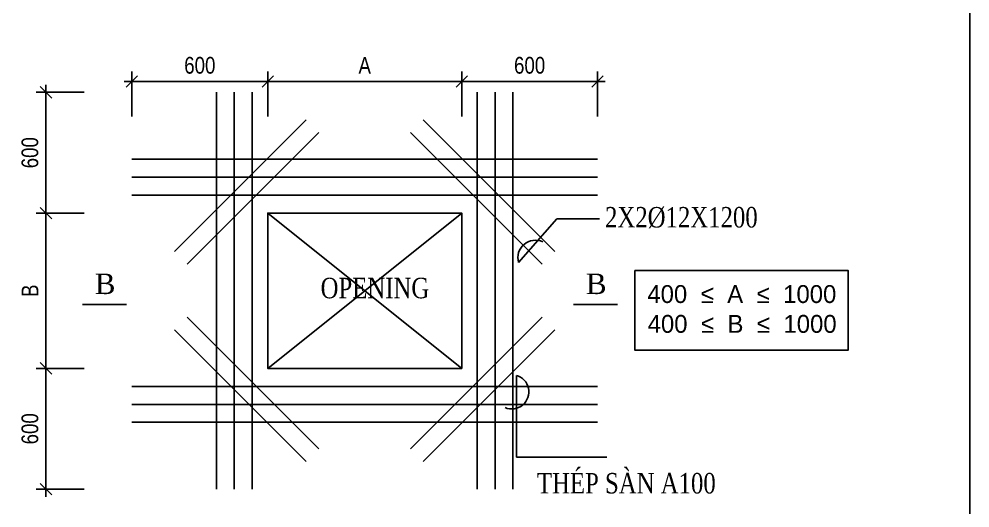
# Model space of a CAD drawing. Header units: millimetres. Extents: x -205508 to -110432, y 549193 to 571297.
# Drawn here: x -178107 to -174982, y 564074 to 565681 of the extents above; entities that cross this region are included whole.
import ezdxf
from ezdxf.enums import TextEntityAlignment as Align

# ---------------------------------------------------------------- set-up
doc = ezdxf.new("R2010")
doc.units = ezdxf.units.MM
doc.header["$LTSCALE"] = 25
doc.header["$MEASUREMENT"] = 0
doc.header["$PDSIZE"] = 50
doc.linetypes.add('HIDDEN', pattern=[2.3807, 1.587, -0.7937])
for name, color, linetype in [('1', 1, 'Continuous'), ('2', 2, 'Continuous'), ('3', 3, 'HIDDEN'), ('4', 4, 'Continuous'), ('5', 5, 'Continuous'), ('9', 9, 'Continuous'), ('STSEC', 3, 'Continuous')]:
    doc.layers.add(name, color=color, linetype=linetype)
doc.layers.add('DCE_MCZiCZac', color=250, linetype='Continuous', lineweight=13)
doc.styles.add('AVANTH', font='')
doc.styles.add('Simplex- GCC', font='arial.ttf', dxfattribs={"width": 0.8})
doc.styles.add('TEXT', font='vntimeh.shx', dxfattribs={"width": 0.8})
doc.styles.get('AVANTH').set_extended_font_data('.VnAvantH')
doc.dimstyles.new('ISO-25', dxfattribs={"dimscale": 25, "dimtxt": 2.2, "dimasz": 1.5, "dimexe": 1.3, "dimexo": 1, "dimgap": 1, "dimtad": 1, "dimdec": 0, "dimtxsty": 'Simplex- GCC', "dimblk": 'OBLIQUE', "dimcen": 2.5, "dimdle": 1, "dimclrd": 8, "dimclre": 8, "dimclrt": 7, "dimadec": 0, "dimazin": 0, "dimtfac": 1, "dimtdec": 0, "dimtix": 1, "dimtmove": 0, "dimatfit": 3, "dimfxl": 5, "dimfxlon": 1, "dimarcsym": 0})

# ---------------------------------------------------------------- blocks, each defined once
blk = doc.blocks.new('_Oblique')
at = {"color": 4, "linetype": 'ByBlock', "lineweight": -2}
blk.add_line((-0.5, -0.5), (0.5, 0.5), dxfattribs=at)
blk = doc.blocks.new('*D655')
at = {"layer": 'DCE_MCZiCZac', "color": 8, "lineweight": -2, "ltscale": 20, "transparency": 16777216}
for p, q in [((-176651.9, 565361), (-176651.9, 565508.5)), ((-176205.7, 565361), (-176205.7, 565508.5)), ((-176180.7, 565476), (-176676.9, 565476))]:
    blk.add_line(p, q, dxfattribs=at)
at = {"layer": 'Defpoints', "color": 0, "ltscale": 20, "transparency": 16777216}
for p in [(-176651.9, 565476), (-176651.9, 565336), (-176205.7, 565336)]:
    blk.add_point(p, dxfattribs=at)
at = {"layer": 'DCE_MCZiCZac', "color": 8, "lineweight": -2, "ltscale": 20, "transparency": 16777216, "xscale": 37.5, "yscale": 37.5, "zscale": 37.5, "rotation": 180}
blk.add_blockref('_Oblique', (-176651.9, 565476), dxfattribs=at)
at = {"layer": 'DCE_MCZiCZac', "color": 8, "lineweight": -2, "ltscale": 20, "transparency": 16777216, "xscale": 37.5, "yscale": 37.5, "zscale": 37.5}
blk.add_blockref('_Oblique', (-176205.7, 565476), dxfattribs=at)
at = {"layer": 'DCE_MCZiCZac', "color": 7, "ltscale": 20, "transparency": 16777216, "insert": (-176428.8, 565528.5), "char_height": 55, "attachment_point": 5, "style": 'Simplex- GCC'}
blk.add_mtext('600', dxfattribs=at)
blk = doc.blocks.new('*D656')
at = {"layer": 'DCE_MCZiCZac', "color": 8, "lineweight": -2, "ltscale": 20, "transparency": 16777216}
for p, q in [((-177289.4, 565361), (-177289.4, 565508.5)), ((-176651.9, 565361), (-176651.9, 565508.5)), ((-177314.4, 565476), (-176626.9, 565476))]:
    blk.add_line(p, q, dxfattribs=at)
at = {"layer": 'Defpoints', "color": 0, "ltscale": 20, "transparency": 16777216}
for p in [(-176651.9, 565476), (-177289.4, 565336), (-176651.9, 565336)]:
    blk.add_point(p, dxfattribs=at)
at = {"layer": 'DCE_MCZiCZac', "color": 8, "lineweight": -2, "ltscale": 20, "transparency": 16777216, "xscale": 37.5, "yscale": 37.5, "zscale": 37.5, "rotation": 180}
blk.add_blockref('_Oblique', (-177289.4, 565476), dxfattribs=at)
at = {"layer": 'DCE_MCZiCZac', "color": 8, "lineweight": -2, "ltscale": 20, "transparency": 16777216, "xscale": 37.5, "yscale": 37.5, "zscale": 37.5}
blk.add_blockref('_Oblique', (-176651.9, 565476), dxfattribs=at)
at = {"layer": 'DCE_MCZiCZac', "color": 7, "ltscale": 20, "transparency": 16777216, "insert": (-176970.6, 565528.5), "char_height": 55, "attachment_point": 5, "style": 'Simplex- GCC'}
blk.add_mtext('A', dxfattribs=at)
blk = doc.blocks.new('*D657')
at = {"layer": 'DCE_MCZiCZac', "color": 8, "lineweight": -2, "ltscale": 20, "transparency": 16777216}
for p, q in [((-177735.6, 565361), (-177735.6, 565508.5)), ((-177289.4, 565361), (-177289.4, 565508.5)), ((-177760.6, 565476), (-177264.4, 565476))]:
    blk.add_line(p, q, dxfattribs=at)
at = {"layer": 'Defpoints', "color": 0, "ltscale": 20, "transparency": 16777216}
for p in [(-177289.4, 565476), (-177735.6, 565336), (-177289.4, 565336)]:
    blk.add_point(p, dxfattribs=at)
at = {"layer": 'DCE_MCZiCZac', "color": 8, "lineweight": -2, "ltscale": 20, "transparency": 16777216, "xscale": 37.5, "yscale": 37.5, "zscale": 37.5, "rotation": 180}
blk.add_blockref('_Oblique', (-177735.6, 565476), dxfattribs=at)
at = {"layer": 'DCE_MCZiCZac', "color": 8, "lineweight": -2, "ltscale": 20, "transparency": 16777216, "xscale": 37.5, "yscale": 37.5, "zscale": 37.5}
blk.add_blockref('_Oblique', (-177289.4, 565476), dxfattribs=at)
at = {"layer": 'DCE_MCZiCZac', "color": 7, "ltscale": 20, "transparency": 16777216, "insert": (-177512.5, 565528.5), "char_height": 55, "attachment_point": 5, "style": 'Simplex- GCC'}
blk.add_mtext('600', dxfattribs=at)
blk = doc.blocks.new('*D658')
at = {"layer": 'DCE_MCZiCZac', "color": 8, "lineweight": -2, "ltscale": 20, "transparency": 16777216}
for p, q in [((-178018, 564110.9), (-178018, 564558)), ((-177893, 564533), (-178050.5, 564533)), ((-177893, 564135.9), (-178050.5, 564135.9))]:
    blk.add_line(p, q, dxfattribs=at)
at = {"layer": 'Defpoints', "color": 0, "ltscale": 20, "transparency": 16777216}
for p in [(-178018, 564533), (-177854.6, 564533), (-177854.6, 564135.9)]:
    blk.add_point(p, dxfattribs=at)
at = {"layer": 'DCE_MCZiCZac', "color": 8, "lineweight": -2, "ltscale": 20, "transparency": 16777216, "xscale": 37.5, "yscale": 37.5, "zscale": 37.5}
for p, rotation in [((-178018, 564533), 90), ((-178018, 564135.9), 270)]:
    blk.add_blockref('_Oblique', p, dxfattribs=dict(at, rotation=rotation))
at = {"layer": 'DCE_MCZiCZac', "color": 7, "ltscale": 20, "transparency": 16777216, "insert": (-178070.5, 564334.4), "char_height": 55, "attachment_point": 5, "rotation": 90, "style": 'Simplex- GCC'}
blk.add_mtext('600', dxfattribs=at)
blk = doc.blocks.new('*D659')
at = {"layer": 'DCE_MCZiCZac', "color": 8, "lineweight": -2, "ltscale": 20, "transparency": 16777216}
for p, q in [((-178018, 565465.1), (-178018, 565018)), ((-177893, 565440.1), (-178050.5, 565440.1)), ((-177893, 565043), (-178050.5, 565043))]:
    blk.add_line(p, q, dxfattribs=at)
at = {"layer": 'Defpoints', "color": 0, "ltscale": 20, "transparency": 16777216}
for p in [(-177854.6, 565440.1), (-178018, 565043), (-177854.6, 565043)]:
    blk.add_point(p, dxfattribs=at)
at = {"layer": 'DCE_MCZiCZac', "color": 8, "lineweight": -2, "ltscale": 20, "transparency": 16777216, "xscale": 37.5, "yscale": 37.5, "zscale": 37.5}
for p, rotation in [((-178018, 565440.1), 90), ((-178018, 565043), 270)]:
    blk.add_blockref('_Oblique', p, dxfattribs=dict(at, rotation=rotation))
at = {"layer": 'DCE_MCZiCZac', "color": 7, "ltscale": 20, "transparency": 16777216, "insert": (-178070.5, 565241.6), "char_height": 55, "attachment_point": 5, "rotation": 90, "style": 'Simplex- GCC'}
blk.add_mtext('600', dxfattribs=at)
blk = doc.blocks.new('*D660')
at = {"layer": 'DCE_MCZiCZac', "color": 8, "lineweight": -2, "ltscale": 20, "transparency": 16777216}
for p, q in [((-178018, 565068), (-178018, 564508)), ((-177893, 565043), (-178050.5, 565043)), ((-177893, 564533), (-178050.5, 564533))]:
    blk.add_line(p, q, dxfattribs=at)
at = {"layer": 'Defpoints', "color": 0, "ltscale": 20, "transparency": 16777216}
for p in [(-177839.5, 565043), (-178018, 564533), (-177839.5, 564533)]:
    blk.add_point(p, dxfattribs=at)
at = {"layer": 'DCE_MCZiCZac', "color": 8, "lineweight": -2, "ltscale": 20, "transparency": 16777216, "xscale": 37.5, "yscale": 37.5, "zscale": 37.5}
for p, rotation in [((-178018, 565043), 90), ((-178018, 564533), 270)]:
    blk.add_blockref('_Oblique', p, dxfattribs=dict(at, rotation=rotation))
at = {"layer": 'DCE_MCZiCZac', "color": 7, "ltscale": 20, "transparency": 16777216, "insert": (-178070.5, 564788), "char_height": 55, "attachment_point": 5, "rotation": 90, "style": 'Simplex- GCC'}
blk.add_mtext('B', dxfattribs=at)

msp = doc.modelspace()

# ---------------------------------------------------------------- linework, layer by layer
at = {"layer": '1'}
for p, q in [((-177457.8, 565440.1), (-177457.8, 564135.9)), ((-177399.1, 565440.1), (-177399.1, 564135.9)), ((-177340.4, 565440.1), (-177340.4, 564135.9)), ((-176600.9, 565440.1), (-176600.9, 564135.9)), ((-176542.2, 565440.1), (-176542.2, 564135.9)), ((-176542.2, 565440.1), (-176542.2, 564135.9)), ((-176483.5, 565440.1), (-176483.5, 564135.9)), ((-177162.9, 565349.2), (-177595.6, 564916.5)), ((-176778.4, 565349.2), (-176345.7, 564916.5)), ((-177121.4, 565307.7), (-177554.1, 564875)), ((-176819.9, 565307.7), (-176387.2, 564875)), ((-177735.6, 565220), (-176205.7, 565220)), ((-177735.6, 565161.3), (-176205.7, 565161.3)), ((-177735.6, 565102.5), (-176205.7, 565102.5)), ((-177121.4, 564268.3), (-177554.1, 564701)), ((-176819.9, 564268.3), (-176387.2, 564701)), ((-177162.9, 564226.8), (-177595.6, 564659.5)), ((-176778.4, 564226.8), (-176345.7, 564659.5)), ((-177735.6, 564473.5), (-176205.7, 564473.5)), ((-177735.6, 564414.7), (-176205.7, 564414.7)), ((-177735.6, 564356), (-176205.7, 564356))]:
    msp.add_line(p, q, dxfattribs=at)
at = {"layer": '3', "linetype": 'ByBlock'}
for p, q in [((-177753.7, 564743.2), (-177898, 564743.2)), ((-176139.9, 564743.2), (-176284.2, 564743.2))]:
    msp.add_line(p, q, dxfattribs=at)
at = {"layer": '5'}
for p, q in [((-176651.9, 565043), (-177289.4, 564533)), ((-177289.4, 565043), (-176651.9, 564533))]:
    msp.add_line(p, q, dxfattribs=at)
at = {"layer": '9'}
for p, q in [((-176465.3, 564881.2), (-176339, 565023.8)), ((-176339, 565023.8), (-176199.3, 565023.8)), ((-176472.4, 564510), (-176472.4, 564241.6)), ((-176472.4, 564241.6), (-176175.1, 564241.6))]:
    msp.add_line(p, q, dxfattribs=at)
at = {"layer": '9', "linetype": 'ByBlock'}
msp.add_lwpolyline([(-176082.9, 564855), (-175382.1, 564855), (-175382.1, 564592.6), (-176082.9, 564592.6)], close=True, dxfattribs=at)
at = {"layer": '9'}
for centre, radius, start, end in [((-176409.9, 564896.5), 57.5, 65.1226, 195.466), ((-176487.6, 564455.8), 56.3, 247.1606, 74.3367)]:
    msp.add_arc(centre, radius, start, end, dxfattribs=at)
at = {"layer": 'Defpoints'}
msp.add_lwpolyline([(-174981.8, 570555.2), (-174981.8, 558924.8)], dxfattribs=at)
at = {"layer": 'STSEC'}
msp.add_lwpolyline([(-176651.9, 564533), (-177289.4, 564533), (-177289.4, 565043), (-176651.9, 565043)], close=True, dxfattribs=at)

# ---------------------------------------------------------------- texts
at = {"layer": '2', "style": 'TEXT', "width": 0.8}
for s, height, p in [('2x2%%C12x1200', 67.312, (-176180.9, 564995.9)), ('OPENING', 67.31, (-177115.6, 564763.3)), ('thÐp sµn a100', 67.312, (-176404.7, 564121.9))]:
    msp.add_text(s, height=height, dxfattribs=at).set_placement(p)
at = {"layer": '2', "style": 'TEXT'}
for p in [(-177823.7, 564810.5), (-176209.9, 564810.5)]:
    msp.add_text('b', height=67.3, dxfattribs=at).set_placement(p, align=Align.MIDDLE)
at = {"layer": '4', "insert": (-176085.6, 564986), "char_height": 48.9542, "width": 1117.121, "attachment_point": 1, "style": 'AVANTH'}
msp.add_mtext('\\P{\\H1.2x;\\P  400 \\f.VnArial|b0|i0|c0|p34; \\fSymbol|b0|i0|c2|p18;£  \\f.VnAvantH|b0|i0|c0|p34;A \\f.VnArial|b0|i0|c0|p34; \\fSymbol|b0|i0|c2|p18;£\\f.VnAvantH|b0|i0|c0|p34;  1000\\f.VnArial|b0|i0|c0|p34; \\P \\f.VnAvantH|b0|i0|c0|p34; 400 \\f.VnArial|b0|i0|c0|p34; \\fSymbol|b0|i0|c2|p18;£  \\f.VnAvantH|b0|i0|c0|p34;B \\f.VnArial|b0|i0|c0|p34; \\fSymbol|b0|i0|c2|p18;£\\f.VnAvantH|b0|i0|c0|p34;  1000\\f.VnArial|b0|i0|c0|p34; \\P\\P\\fSymbol|b0|i0|c2|p18;\\H0.7986x;     }', dxfattribs=at)

# ---------------------------------------------------------------- dimensions: what is measured, and where the dimension line sits
at = {"layer": 'DCE_MCZiCZac', "ltscale": 20}
for base, p1, p2, text, picture, middle in [((-177289.4, 565476), (-177735.6, 565336), (-177289.4, 565336), '600', '*D657', (-177512.5, 565528.5)), ((-176651.9, 565476), (-177289.4, 565336), (-176651.9, 565336), 'A', '*D656', (-176970.6, 565528.5)), ((-176651.9, 565476), (-176205.7, 565336), (-176651.9, 565336), '600', '*D655', (-176428.8, 565528.5))]:
    dim = msp.add_linear_dim(base=base, p1=p1, p2=p2, text=text, dimstyle='ISO-25', dxfattribs=at)
    dim.commit()
    dim.dimension.update_dxf_attribs({"geometry": picture, "text_midpoint": middle})
for base, p1, p2, text, picture, middle in [((-178018, 565043), (-177854.6, 565440.1), (-177854.6, 565043), '600', '*D659', (-178018, 565241.6)), ((-178018, 564533), (-177839.5, 565043), (-177839.5, 564533), 'B', '*D660', (-178018, 564788)), ((-178018, 564533), (-177854.6, 564135.9), (-177854.6, 564533), '600', '*D658', (-178018, 564334.4))]:
    dim = msp.add_linear_dim(base=base, p1=p1, p2=p2, angle=90, text=text, dimstyle='ISO-25', dxfattribs=at)
    dim.commit()
    dim.dimension.update_dxf_attribs({"geometry": picture, "text_midpoint": middle, "dimtype": 160})

doc.saveas('drawing.dxf')
